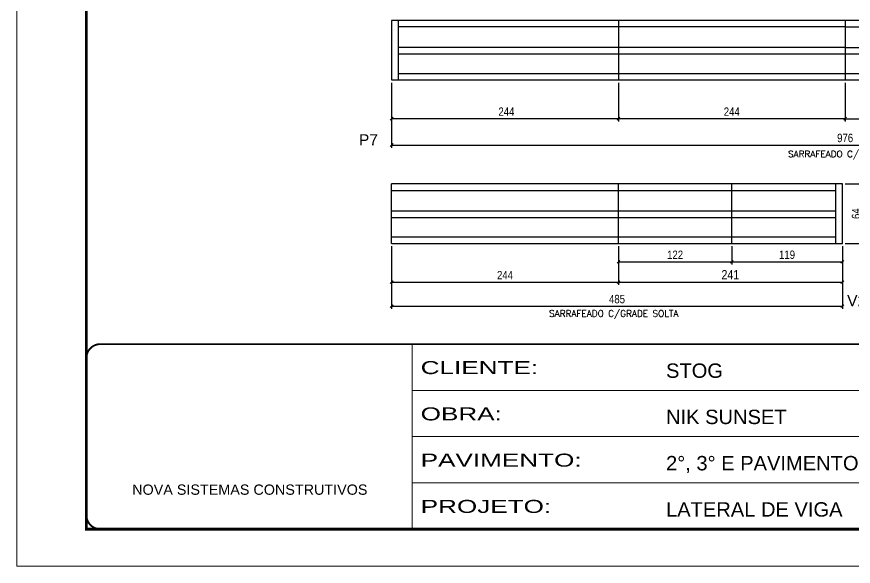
# Model space of a CAD drawing. Extents: x -10448 to -1189, y -11772 to 17235.
# Drawn here: x -10448 to -9548, y 13497 to 14089 of the extents above; entities that cross this region are included whole.
import ezdxf

# ---------------------------------------------------------------- set-up
doc = ezdxf.new("R2010")
doc.units = 0
doc.linetypes.add('CONTINUO', pattern=[0])
doc.linetypes.add('DASHED', pattern=[0.75, 0.5, -0.25])
for name, color, linetype in [('5', 5, 'Continuous'), ('COTA', 241, 'Continuous'), ('Painéis', 200, 'Continuous'), ('SARR_2.2x7', 40, 'Continuous')]:
    doc.layers.add(name, color=color, linetype=linetype)
doc.layers.add('Folhas', color=255, linetype='Continuous', lineweight=9)
doc.layers.add('SARRAFO DE PRESSAO', color=251, linetype='DASHED', lineweight=9)
doc.styles.add('ARIAL', font='arial.ttf')
doc.styles.add('COTA TECNICA', font='techl___.ttf', dxfattribs={"height": 10})
doc.styles.add('COTA TECNICA-50', font='techl___.ttf', dxfattribs={"height": 9})
doc.styles.add('Romans', font='romans.shx')
doc.styles.get("Standard").update_dxf_attribs({"font": 'arial.ttf'})
doc.styles.add('Tecnologia', font='')
doc.styles.get('Tecnologia').set_extended_font_data('Forgotten Futurist')
doc.dimstyles.new('COTA PAINEL-50', dxfattribs={"dimtxt": 9, "dimasz": 3, "dimexe": 3, "dimexo": 3, "dimgap": 3, "dimtad": 1, "dimdec": 1, "dimzin": 12, "dimdsep": 46, "dimtxsty": 'COTA TECNICA-50', "dimblk1": 'OBLIQUE', "dimblk2": 'OBLIQUE', "dimsah": 1, "dimcen": 0.9, "dimclrd": 4, "dimclre": 4, "dimclrt": 240, "dimadec": 1, "dimazin": 3, "dimtfac": 1, "dimtdec": 1, "dimtmove": 0, "dimatfit": 3, "dimfxl": 1, "dimtolj": 1, "dimtzin": 12, "dimarcsym": 0})
doc.dimstyles.new('PAINEL', dxfattribs={"dimtxt": 10, "dimasz": 3, "dimexe": 3, "dimexo": 3, "dimgap": 3, "dimtad": 1, "dimdec": 1, "dimzin": 12, "dimdsep": 46, "dimtxsty": 'COTA TECNICA', "dimblk1": 'OBLIQUE', "dimblk2": 'OBLIQUE', "dimsah": 1, "dimcen": 0.9, "dimclrd": 4, "dimclre": 4, "dimclrt": 240, "dimadec": 1, "dimazin": 3, "dimtfac": 1, "dimtdec": 1, "dimtmove": 0, "dimatfit": 3, "dimfxl": 1, "dimtolj": 1, "dimtzin": 12, "dimarcsym": 0})

# ---------------------------------------------------------------- blocks, each defined once
blk = doc.blocks.new('9999999999')
at = {"color": 30, "linetype": 'CONTINUO'}
for p, q in [((98564.56, 34230.21), (98564.56, 34429.45)), ((98564.56, 34379.64), (99583.98, 34379.64)), ((98564.56, 34329.83), (99487.98, 34329.83)), ((98564.56, 34280.02), (99487.98, 34280.02))]:
    blk.add_line(p, q, dxfattribs=at)
at = {"color": 30, "linetype": 'CONTINUO', "const_width": 2}
blk.add_lwpolyline([(99583.98, 34230.21), (99583.98, 34414.45, 0.414214), (99568.98, 34429.45), (98228.98, 34429.45, 0.414214), (98213.98, 34414.45), (98213.98, 34245.21, 0.414214), (98228.98, 34230.21), (99583.98, 34230.21)], format="xyb", dxfattribs=at)
at = {"layer": 'Folhas'}
blk.add_lwpolyline([(98138.98, 34190.21), (99623.98, 34190.21), (99623.98, 35240.21), (98138.98, 35240.21)], close=True, dxfattribs=at)
at = {"layer": 'Folhas', "color": 30, "const_width": 3}
blk.add_lwpolyline([(98213.98, 34230.21), (99583.98, 34230.21), (99583.98, 35200.21), (98213.98, 35200.21)], close=True, dxfattribs=at)
at = {"color": 7, "linetype": 'Continuous', "ltscale": 5, "style": 'ARIAL'}
for s, height, p in [('STOG', 15.483, (98837.68, 34393.13)), ('NIK SUNSET', 15.483, (98837.68, 34343.32)), ('2°, 3° E PAVIMENTO TIPO', 15.4829, (98837.68, 34293.51)), ('NOVA SISTEMAS CONSTRUTIVOS', 11.0592, (98263.19, 34267.21)), ('LATERAL DE VIGA', 15.4829, (98837.68, 34243.7))]:
    blk.add_text(s, height=height, dxfattribs=at).set_placement(p)
at = {"layer": 'Folhas', "color": 7, "style": 'Tecnologia', "width": 1.5}
for s, p in [('CLIENTE:', (98573.65, 34397.17)), ('OBRA:', (98573.65, 34347.31)), ('PAVIMENTO:', (98573.65, 34297.5)), ('PROJETO:', (98573.65, 34247.69))]:
    blk.add_text(s, height=14, dxfattribs=at).set_placement(p)
blk = doc.blocks.new('_Oblique')
at = {"color": 0, "linetype": 'ByBlock', "lineweight": -2}
blk.add_line((-0.5, -0.5), (0.5, 0.5), dxfattribs=at)
blk = doc.blocks.new('*D118')
at = {"layer": 'COTA', "color": 4, "linetype": 'ByBlock', "lineweight": -2, "transparency": 16777216}
for p, q in [((-10044.84, 14017.83), (-10044.84, 13976.07)), ((-9800.84, 14017.83), (-9800.84, 13976.07)), ((-9800.84, 13979.07), (-10044.84, 13979.07))]:
    blk.add_line(p, q, dxfattribs=at)
at = {"layer": 'Defpoints', "color": 0, "linetype": 'ByBlock', "transparency": 16777216}
for p in [(-10044.84, 14020.83), (-9800.84, 14020.83), (-10044.84, 13979.07)]:
    blk.add_point(p, dxfattribs=at)
at = {"layer": 'COTA', "color": 4, "linetype": 'ByBlock', "lineweight": -2, "transparency": 16777216, "xscale": 3, "yscale": 3, "zscale": 3, "rotation": 180}
blk.add_blockref('_Oblique', (-10044.84, 13979.07), dxfattribs=at)
at = {"layer": 'COTA', "color": 4, "linetype": 'ByBlock', "lineweight": -2, "transparency": 16777216, "xscale": 3, "yscale": 3, "zscale": 3}
blk.add_blockref('_Oblique', (-9800.84, 13979.07), dxfattribs=at)
at = {"layer": 'COTA', "color": 240, "linetype": 'ByBlock', "transparency": 16777216, "insert": (-9921.34, 13986.64), "char_height": 9, "attachment_point": 5, "style": 'COTA TECNICA-50'}
blk.add_mtext('\\A1;244', dxfattribs=at)
blk = doc.blocks.new('*D119')
at = {"layer": 'COTA', "color": 4, "linetype": 'ByBlock', "lineweight": -2, "transparency": 16777216}
for p, q in [((-9556.84, 14017.83), (-9556.84, 13976.07)), ((-9312.84, 14017.83), (-9312.84, 13976.07)), ((-9556.84, 13979.07), (-9312.84, 13979.07))]:
    blk.add_line(p, q, dxfattribs=at)
at = {"layer": 'Defpoints', "color": 0, "linetype": 'ByBlock', "transparency": 16777216}
for p in [(-9556.84, 14020.83), (-9312.84, 14020.83), (-9312.84, 13979.07)]:
    blk.add_point(p, dxfattribs=at)
at = {"layer": 'COTA', "color": 4, "linetype": 'ByBlock', "lineweight": -2, "transparency": 16777216, "xscale": 3, "yscale": 3, "zscale": 3, "rotation": 180}
blk.add_blockref('_Oblique', (-9556.84, 13979.07), dxfattribs=at)
at = {"layer": 'COTA', "color": 4, "linetype": 'ByBlock', "lineweight": -2, "transparency": 16777216, "xscale": 3, "yscale": 3, "zscale": 3}
blk.add_blockref('_Oblique', (-9312.84, 13979.07), dxfattribs=at)
at = {"layer": 'COTA', "color": 240, "linetype": 'ByBlock', "transparency": 16777216, "insert": (-9434.84, 13986.64), "char_height": 9, "attachment_point": 5, "style": 'COTA TECNICA-50'}
blk.add_mtext('\\A1;244', dxfattribs=at)
blk = doc.blocks.new('*D120')
at = {"layer": 'COTA', "color": 4, "linetype": 'ByBlock', "lineweight": -2, "transparency": 16777216}
for p, q in [((-9800.84, 14017.83), (-9800.84, 13976.07)), ((-9556.84, 14017.83), (-9556.84, 13976.07)), ((-9556.84, 13979.07), (-9800.84, 13979.07))]:
    blk.add_line(p, q, dxfattribs=at)
at = {"layer": 'Defpoints', "color": 0, "linetype": 'ByBlock', "transparency": 16777216}
for p in [(-9800.84, 14020.83), (-9556.84, 14020.83), (-9800.84, 13979.07)]:
    blk.add_point(p, dxfattribs=at)
at = {"layer": 'COTA', "color": 4, "linetype": 'ByBlock', "lineweight": -2, "transparency": 16777216, "xscale": 3, "yscale": 3, "zscale": 3, "rotation": 180}
blk.add_blockref('_Oblique', (-9800.84, 13979.07), dxfattribs=at)
at = {"layer": 'COTA', "color": 4, "linetype": 'ByBlock', "lineweight": -2, "transparency": 16777216, "xscale": 3, "yscale": 3, "zscale": 3}
blk.add_blockref('_Oblique', (-9556.84, 13979.07), dxfattribs=at)
at = {"layer": 'COTA', "color": 240, "linetype": 'ByBlock', "transparency": 16777216, "insert": (-9678.84, 13986.64), "char_height": 9, "attachment_point": 5, "style": 'COTA TECNICA-50'}
blk.add_mtext('\\A1;244', dxfattribs=at)
blk = doc.blocks.new('*D121')
at = {"layer": 'COTA', "color": 4, "linetype": 'ByBlock', "lineweight": -2, "transparency": 16777216}
for p, q in [((-9800.84, 13841.79), (-9800.84, 13821.95)), ((-9678.84, 13841.79), (-9678.84, 13821.95)), ((-9800.84, 13824.95), (-9678.84, 13824.95))]:
    blk.add_line(p, q, dxfattribs=at)
at = {"layer": 'Defpoints', "color": 0, "linetype": 'ByBlock', "transparency": 16777216}
for p in [(-9800.84, 13844.79), (-9678.84, 13844.79), (-9678.84, 13824.95)]:
    blk.add_point(p, dxfattribs=at)
at = {"layer": 'COTA', "color": 4, "linetype": 'ByBlock', "lineweight": -2, "transparency": 16777216, "xscale": 3, "yscale": 3, "zscale": 3, "rotation": 180}
blk.add_blockref('_Oblique', (-9800.84, 13824.95), dxfattribs=at)
at = {"layer": 'COTA', "color": 4, "linetype": 'ByBlock', "lineweight": -2, "transparency": 16777216, "xscale": 3, "yscale": 3, "zscale": 3}
blk.add_blockref('_Oblique', (-9678.84, 13824.95), dxfattribs=at)
at = {"layer": 'COTA', "color": 240, "linetype": 'ByBlock', "transparency": 16777216, "insert": (-9739.84, 13832.5), "char_height": 9, "attachment_point": 5, "style": 'COTA TECNICA-50'}
blk.add_mtext('\\A1;122', dxfattribs=at)
blk = doc.blocks.new('*D1245')
at = {"layer": 'COTA', "color": 4, "linetype": 'ByBlock', "lineweight": -2, "transparency": 16777216}
for p, q in [((-10044.84, 13841.79), (-10044.84, 13800.03)), ((-9800.84, 13841.79), (-9800.84, 13800.03)), ((-10044.84, 13803.03), (-9800.84, 13803.03))]:
    blk.add_line(p, q, dxfattribs=at)
at = {"layer": 'Defpoints', "color": 0, "linetype": 'ByBlock', "transparency": 16777216}
for p in [(-10044.84, 13844.79), (-9800.84, 13844.79), (-9800.84, 13803.03)]:
    blk.add_point(p, dxfattribs=at)
at = {"layer": 'COTA', "color": 4, "linetype": 'ByBlock', "lineweight": -2, "transparency": 16777216, "xscale": 3, "yscale": 3, "zscale": 3, "rotation": 180}
blk.add_blockref('_Oblique', (-10044.84, 13803.03), dxfattribs=at)
at = {"layer": 'COTA', "color": 4, "linetype": 'ByBlock', "lineweight": -2, "transparency": 16777216, "xscale": 3, "yscale": 3, "zscale": 3}
blk.add_blockref('_Oblique', (-9800.84, 13803.03), dxfattribs=at)
at = {"layer": 'COTA', "color": 240, "linetype": 'ByBlock', "transparency": 16777216, "insert": (-9922.84, 13810.6), "char_height": 9, "attachment_point": 5, "style": 'COTA TECNICA-50'}
blk.add_mtext('\\A1;244', dxfattribs=at)
blk = doc.blocks.new('*D1247')
at = {"layer": 'COTA', "color": 4, "linetype": 'ByBlock', "lineweight": -2, "transparency": 16777216}
for p, q in [((-9556.84, 13908.79), (-9534.48, 13908.79)), ((-9537.48, 13844.79), (-9537.48, 13908.79)), ((-9556.84, 13844.79), (-9534.48, 13844.79))]:
    blk.add_line(p, q, dxfattribs=at)
at = {"layer": 'Defpoints', "color": 0, "linetype": 'ByBlock', "transparency": 16777216}
for p in [(-9559.84, 13908.79), (-9537.48, 13908.79), (-9559.84, 13844.79)]:
    blk.add_point(p, dxfattribs=at)
at = {"layer": 'COTA', "color": 4, "linetype": 'ByBlock', "lineweight": -2, "transparency": 16777216, "xscale": 3, "yscale": 3, "zscale": 3}
for p, rotation in [((-9537.48, 13908.79), 90), ((-9537.48, 13844.79), 270)]:
    blk.add_blockref('_Oblique', p, dxfattribs=dict(at, rotation=rotation))
at = {"layer": 'COTA', "color": 240, "linetype": 'ByBlock', "transparency": 16777216, "insert": (-9545.07, 13876.79), "char_height": 9, "attachment_point": 5, "rotation": 90, "style": 'COTA TECNICA-50'}
blk.add_mtext('\\A1;64', dxfattribs=at)
blk = doc.blocks.new('*D1248')
at = {"layer": 'COTA', "color": 4, "linetype": 'ByBlock', "lineweight": -2, "transparency": 16777216}
for p, q in [((-10044.84, 14017.83), (-10044.84, 13947.67)), ((-9068.84, 14017.83), (-9068.84, 13947.67)), ((-10044.84, 13950.67), (-9068.84, 13950.67))]:
    blk.add_line(p, q, dxfattribs=at)
at = {"layer": 'Defpoints', "color": 0, "linetype": 'ByBlock', "transparency": 16777216}
for p in [(-10044.84, 14020.83), (-9068.84, 14020.83), (-9068.84, 13950.67)]:
    blk.add_point(p, dxfattribs=at)
at = {"layer": 'COTA', "color": 4, "linetype": 'ByBlock', "lineweight": -2, "transparency": 16777216, "xscale": 3, "yscale": 3, "zscale": 3, "rotation": 180}
blk.add_blockref('_Oblique', (-10044.84, 13950.67), dxfattribs=at)
at = {"layer": 'COTA', "color": 4, "linetype": 'ByBlock', "lineweight": -2, "transparency": 16777216, "xscale": 3, "yscale": 3, "zscale": 3}
blk.add_blockref('_Oblique', (-9068.84, 13950.67), dxfattribs=at)
at = {"layer": 'COTA', "color": 240, "linetype": 'ByBlock', "transparency": 16777216, "insert": (-9556.84, 13958.29), "char_height": 9, "attachment_point": 5, "style": 'COTA TECNICA-50'}
blk.add_mtext('\\A1;976', dxfattribs=at)
blk = doc.blocks.new('*D1249')
at = {"layer": 'COTA', "color": 4, "linetype": 'ByBlock', "lineweight": -2, "transparency": 16777216}
for p, q in [((-10044.84, 13841.79), (-10044.84, 13774.13)), ((-9559.84, 13841.79), (-9559.84, 13774.13)), ((-10044.84, 13777.13), (-9559.84, 13777.13))]:
    blk.add_line(p, q, dxfattribs=at)
at = {"layer": 'Defpoints', "color": 0, "linetype": 'ByBlock', "transparency": 16777216}
for p in [(-10044.84, 13844.79), (-9559.84, 13844.79), (-9559.84, 13777.13)]:
    blk.add_point(p, dxfattribs=at)
at = {"layer": 'COTA', "color": 4, "linetype": 'ByBlock', "lineweight": -2, "transparency": 16777216, "xscale": 3, "yscale": 3, "zscale": 3, "rotation": 180}
blk.add_blockref('_Oblique', (-10044.84, 13777.13), dxfattribs=at)
at = {"layer": 'COTA', "color": 4, "linetype": 'ByBlock', "lineweight": -2, "transparency": 16777216, "xscale": 3, "yscale": 3, "zscale": 3}
blk.add_blockref('_Oblique', (-9559.84, 13777.13), dxfattribs=at)
at = {"layer": 'COTA', "color": 240, "linetype": 'ByBlock', "transparency": 16777216, "insert": (-9802.34, 13784.75), "char_height": 9, "attachment_point": 5, "style": 'COTA TECNICA-50'}
blk.add_mtext('\\A1;485', dxfattribs=at)
blk = doc.blocks.new('*D1250')
at = {"layer": 'COTA', "color": 4, "linetype": 'ByBlock', "lineweight": -2, "transparency": 16777216}
for p, q in [((-9678.84, 13841.79), (-9678.84, 13821.95)), ((-9559.84, 13841.79), (-9559.84, 13821.95)), ((-9678.84, 13824.95), (-9559.84, 13824.95))]:
    blk.add_line(p, q, dxfattribs=at)
at = {"layer": 'Defpoints', "color": 0, "linetype": 'ByBlock', "transparency": 16777216}
for p in [(-9678.84, 13844.79), (-9559.84, 13844.79), (-9559.84, 13824.95)]:
    blk.add_point(p, dxfattribs=at)
at = {"layer": 'COTA', "color": 4, "linetype": 'ByBlock', "lineweight": -2, "transparency": 16777216, "xscale": 3, "yscale": 3, "zscale": 3, "rotation": 180}
blk.add_blockref('_Oblique', (-9678.84, 13824.95), dxfattribs=at)
at = {"layer": 'COTA', "color": 4, "linetype": 'ByBlock', "lineweight": -2, "transparency": 16777216, "xscale": 3, "yscale": 3, "zscale": 3}
blk.add_blockref('_Oblique', (-9559.84, 13824.95), dxfattribs=at)
at = {"layer": 'COTA', "color": 240, "linetype": 'ByBlock', "transparency": 16777216, "insert": (-9619.34, 13832.53), "char_height": 9, "attachment_point": 5, "style": 'COTA TECNICA-50'}
blk.add_mtext('\\A1;119', dxfattribs=at)
blk = doc.blocks.new('*D2230')
at = {"layer": 'COTA', "color": 4, "lineweight": -2, "transparency": 16777216}
for p, q in [((-9800.84, 13841.79), (-9800.84, 13800.03)), ((-9559.84, 13841.79), (-9559.84, 13800.03)), ((-9800.84, 13803.03), (-9559.84, 13803.03))]:
    blk.add_line(p, q, dxfattribs=at)
at = {"layer": 'Defpoints', "color": 0, "transparency": 16777216}
for p in [(-9800.84, 13844.79), (-9559.84, 13844.79), (-9559.84, 13803.03)]:
    blk.add_point(p, dxfattribs=at)
at = {"layer": 'COTA', "color": 4, "lineweight": -2, "transparency": 16777216, "xscale": 3, "yscale": 3, "zscale": 3, "rotation": 180}
blk.add_blockref('_Oblique', (-9800.84, 13803.03), dxfattribs=at)
at = {"layer": 'COTA', "color": 4, "lineweight": -2, "transparency": 16777216, "xscale": 3, "yscale": 3, "zscale": 3}
blk.add_blockref('_Oblique', (-9559.84, 13803.03), dxfattribs=at)
at = {"layer": 'COTA', "color": 240, "transparency": 16777216, "insert": (-9680.34, 13811.11), "char_height": 10, "attachment_point": 5, "style": 'COTA TECNICA'}
blk.add_mtext('\\A1;241', dxfattribs=at)

msp = doc.modelspace()

# ---------------------------------------------------------------- linework, layer by layer
at = {"layer": 'Painéis', "linetype": 'Continuous'}
for p, q in [((-10044.84, 14084.83), (-10044.84, 14020.83)), ((-9068.84, 14084.83), (-10044.84, 14084.83)), ((-9800.84, 14084.83), (-9800.84, 14020.83)), ((-9556.84, 14084.83), (-9556.84, 14020.83)), ((-10044.84, 14020.83), (-9068.84, 14020.83)), ((-10044.84, 13844.79), (-10044.84, 13908.79)), ((-9559.84, 13908.79), (-10044.84, 13908.79)), ((-9800.84, 13844.79), (-9800.84, 13908.79)), ((-9678.84, 13844.79), (-9678.84, 13908.79)), ((-9559.84, 13844.79), (-9559.84, 13908.79)), ((-10044.84, 13844.79), (-9559.84, 13844.79))]:
    msp.add_line(p, q, dxfattribs=at)
at = {"layer": 'SARR_2.2x7', "linetype": 'Continuous'}
for p, q in [((-10037.84, 14084.83), (-10037.84, 14020.83)), ((-9556.84, 14077.83), (-9312.84, 14077.83)), ((-9556.84, 14055.83), (-9312.84, 14055.83)), ((-9556.84, 14048.83), (-9312.84, 14048.83)), ((-9556.84, 14027.83), (-9312.84, 14027.83)), ((-9566.84, 13844.79), (-9566.84, 13908.79)), ((-10044.84, 13901.79), (-9800.84, 13901.79)), ((-9800.84, 13901.79), (-9566.84, 13901.79)), ((-10044.84, 13879.79), (-9800.84, 13879.79)), ((-10044.84, 13872.79), (-9800.84, 13872.79)), ((-9800.84, 13879.79), (-9566.84, 13879.79)), ((-9800.84, 13872.79), (-9566.84, 13872.79)), ((-10044.84, 13851.79), (-9800.84, 13851.79)), ((-9800.84, 13851.79), (-9566.84, 13851.79))]:
    msp.add_line(p, q, dxfattribs=at)
for points in [[(-9800.84, 14077.83), (-10037.84, 14077.83)], [(-9556.84, 14077.83), (-9800.84, 14077.83)], [(-9800.84, 14055.83), (-10037.84, 14055.83)], [(-9556.84, 14055.83), (-9800.84, 14055.83)], [(-10037.84, 14048.83), (-9800.84, 14048.83)], [(-9800.84, 14048.83), (-9556.84, 14048.83)], [(-10037.84, 14027.83), (-9800.84, 14027.83)], [(-9800.84, 14027.83), (-9556.84, 14027.83)]]:
    msp.add_lwpolyline(points, dxfattribs=at)

# ---------------------------------------------------------------- block references
at = {"layer": 'SARRAFO DE PRESSAO', "color": 6, "linetype": 'ByBlock'}
msp.add_blockref('9999999999', (-108587.26, -20693.13), dxfattribs=at)

# ---------------------------------------------------------------- texts
at = {"layer": '5', "linetype": 'Continuous'}
for s, p in [('P7', (-10080.07, 13950.35)), ('V29', (-9554.72, 13777.11))]:
    msp.add_text(s, height=12, rotation=0.00004, dxfattribs=at).set_placement(p)
at = {"layer": 'Painéis', "color": 1, "char_height": 7, "attachment_point": 5, "style": 'Romans'}
for insert in [(-9548.73, 13939.87), (-9805.8, 13768.1)]:
    msp.add_mtext('\\A1;SARRAFEADO C/GRADE SOLTA', dxfattribs=dict(at, insert=insert))

# ---------------------------------------------------------------- dimensions: what is measured, and where the dimension line sits
at = {"layer": 'COTA', "linetype": 'ByBlock'}
for base, p1, p2, picture, middle in [((-10044.84, 13979.07), (-9800.84, 14020.83), (-10044.84, 14020.83), '*D118', (-9921.34, 13979.07)), ((-9800.84, 13979.07), (-9556.84, 14020.83), (-9800.84, 14020.83), '*D120', (-9678.84, 13979.07))]:
    dim = msp.add_linear_dim(base=base, p1=p1, p2=p2, dimstyle='COTA PAINEL-50', override={"dimarcsym": 1}, dxfattribs=at)
    dim.commit()
    dim.dimension.update_dxf_attribs({"geometry": picture, "text_midpoint": middle, "dimtype": 160})
for base, p1, p2, picture, middle in [((-9068.84, 13950.67), (-10044.84, 14020.83), (-9068.84, 14020.83), '*D1248', (-9556.84, 13958.29)), ((-9800.84, 13803.03), (-10044.84, 13844.79), (-9800.84, 13844.79), '*D1245', (-9922.84, 13810.6)), ((-9559.84, 13777.13), (-10044.84, 13844.79), (-9559.84, 13844.79), '*D1249', (-9802.34, 13784.75)), ((-9559.84, 13824.95), (-9678.84, 13844.79), (-9559.84, 13844.79), '*D1250', (-9619.34, 13832.53))]:
    dim = msp.add_linear_dim(base=base, p1=p1, p2=p2, dimstyle='COTA PAINEL-50', dxfattribs=at)
    dim.commit()
    dim.dimension.update_dxf_attribs({"geometry": picture, "text_midpoint": middle})
for base, p1, p2, picture, middle in [((-9312.84, 13979.07), (-9556.84, 14020.83), (-9312.84, 14020.83), '*D119', (-9434.84, 13986.64)), ((-9678.84, 13824.95), (-9800.84, 13844.79), (-9678.84, 13844.79), '*D121', (-9739.84, 13832.5))]:
    dim = msp.add_linear_dim(base=base, p1=p1, p2=p2, dimstyle='COTA PAINEL-50', override={"dimarcsym": 1}, dxfattribs=at)
    dim.commit()
    dim.dimension.update_dxf_attribs({"geometry": picture, "text_midpoint": middle})
dim = msp.add_linear_dim(base=(-9537.48, 13908.79), p1=(-9559.84, 13844.79), p2=(-9559.84, 13908.79), angle=90, dimstyle='COTA PAINEL-50', dxfattribs=at)
dim.commit()
dim.dimension.update_dxf_attribs({"geometry": '*D1247', "text_midpoint": (-9545.07, 13876.79)})
at = {"layer": 'COTA'}
dim = msp.add_linear_dim(base=(-9559.84, 13803.03), p1=(-9800.84, 13844.79), p2=(-9559.84, 13844.79), dimstyle='PAINEL', dxfattribs=at)
dim.commit()
dim.dimension.update_dxf_attribs({"geometry": '*D2230', "text_midpoint": (-9680.34, 13811.11)})

doc.saveas('drawing.dxf')
